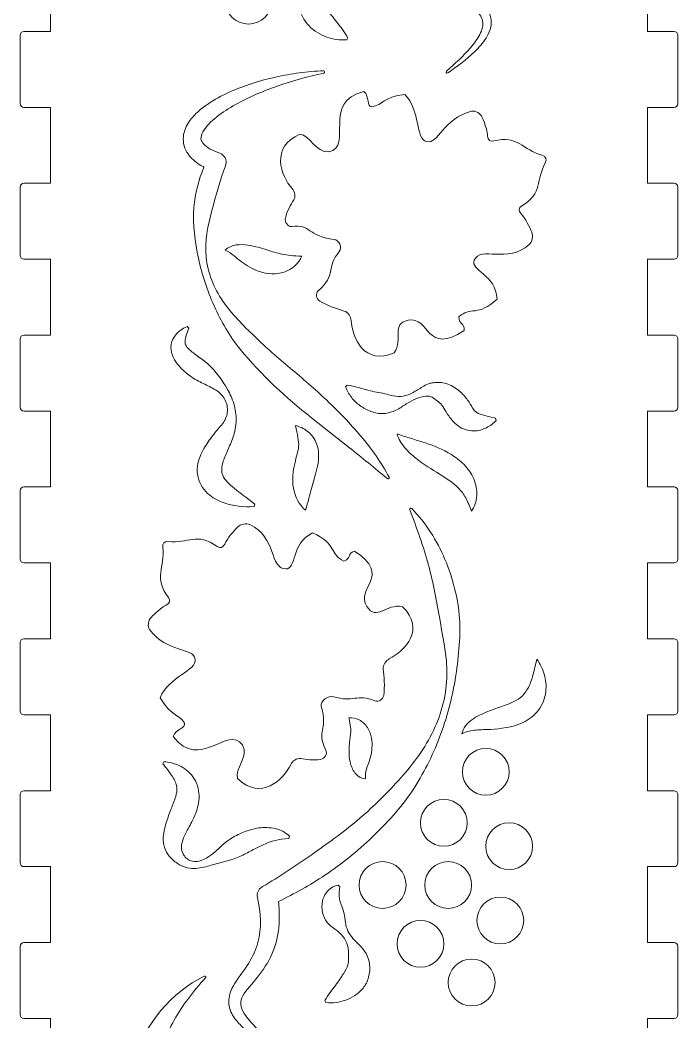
# Model space of a CAD drawing. Header units: inches. Extents: x 110 to 396, y -365 to 80.
# Drawn here: x 218.7 to 305.3, y -274.3 to -142.3 of the extents above; entities that cross this region are included whole.
import ezdxf

# ---------------------------------------------------------------- set-up
doc = ezdxf.new("R2010")
doc.units = ezdxf.units.IN
doc.header["$MEASUREMENT"] = 0
doc.layers.add('design3', color=7, linetype='Continuous')

# ---------------------------------------------------------------- blocks, each defined once
blk = doc.blocks.new('block 8')
at = {"layer": 'design3', "color": 1, "lineweight": 9}
for points, knots in [([(247.67, -110.37), (248.24, -111.89), (248.96, -113.35), (249.78, -114.75), (250.59, -116.15), (251.5, -117.49), (252.51, -118.76), (253.51, -120.04), (254.6, -121.25), (255.79, -122.35), (257.81, -124.24), (260.1, -125.84), (262.56, -127.12), (262.42, -127.38), (262.28, -127.65), (262.15, -127.92), (261.81, -128.7), (261.53, -129.57), (261.48, -130.53), (261.42, -131.48), (261.67, -132.52), (262.18, -133.34), (262.68, -134.17), (263.35, -134.78), (264.04, -135.27), (265.42, -136.24), (266.88, -136.8), (268.32, -137.31), (269.77, -137.81), (271.21, -138.22), (272.63, -138.63), (274.05, -139.04), (275.46, -139.45), (276.77, -140), (277.42, -140.27), (278.04, -140.59), (278.57, -140.98), (279.09, -141.37), (279.48, -141.85), (279.58, -142.4), (279.7, -142.95), (279.52, -143.6), (279.21, -144.21), (278.89, -144.82), (278.46, -145.4), (278, -145.95), (277.05, -147.05), (275.96, -148.06), (274.83, -149.02), (274.77, -149.07), (274.75, -149.15), (274.8, -149.22), (274.84, -149.29), (274.94, -149.3), (275.01, -149.26), (276.24, -148.42), (277.45, -147.53), (278.54, -146.46), (279.08, -145.93), (279.6, -145.36), (280.03, -144.68), (280.24, -144.34), (280.43, -143.97), (280.56, -143.56), (280.69, -143.15), (280.75, -142.7), (280.7, -142.24), (280.65, -141.78), (280.48, -141.33), (280.25, -140.95), (280.01, -140.57), (279.71, -140.25), (279.4, -139.98), (278.77, -139.42), (278.08, -139.02), (277.39, -138.67), (276, -137.97), (274.58, -137.46), (273.18, -136.94), (271.77, -136.44), (270.37, -135.97), (269.04, -135.42), (267.71, -134.87), (266.41, -134.25), (265.4, -133.45), (264.89, -133.06), (264.48, -132.61), (264.23, -132.15), (263.98, -131.69), (263.9, -131.21), (263.95, -130.69), (264.05, -129.62), (264.73, -128.43), (265.55, -127.36), (265.58, -127.31), (265.61, -127.26), (265.64, -127.22), (266, -126.6), (265.79, -125.8), (265.17, -125.44), (265.17, -125.44), (265.08, -125.39), (265.08, -125.39), (262.5, -123.89), (260.16, -122.03), (257.99, -120), (256.92, -118.98), (255.87, -117.92), (254.89, -116.8), (253.92, -115.67), (253, -114.49), (252.17, -113.25), (251.34, -112.01), (250.59, -110.72), (249.91, -109.39), (249.24, -108.06), (248.63, -106.69), (248.16, -105.26), (247.69, -103.83), (247.37, -102.35), (247.28, -100.85), (247.25, -100.1), (247.27, -99.34), (247.35, -98.59), (247.44, -97.84), (247.6, -97.11), (247.83, -96.39), (248.28, -94.96), (249.07, -93.64), (250.1, -92.58), (250.35, -92.31), (250.62, -92.06), (250.91, -91.82), (251.18, -91.59), (251.48, -91.37), (251.81, -91.1), (252.45, -90.58), (253.05, -89.98), (253.58, -89.32), (254.66, -87.99), (255.4, -86.36), (255.79, -84.72), (256.18, -83.08), (256.26, -81.45), (256.38, -79.97), (256.44, -79.23), (256.53, -78.52), (256.69, -77.9), (256.84, -77.27), (257.08, -76.74), (257.43, -76.29), (257.78, -75.85), (258.26, -75.48), (258.84, -75.18), (259.42, -74.88), (260.08, -74.64), (260.78, -74.47), (262.18, -74.11), (263.7, -73.92), (265.23, -73.8), (266.76, -73.66), (268.31, -73.61), (269.88, -73.52), (269.94, -73.52), (270, -73.47), (270.01, -73.4), (270.03, -73.32), (269.98, -73.24), (269.9, -73.22), (268.37, -72.84), (266.82, -72.59), (265.24, -72.42), (263.66, -72.28), (262.05, -72.21), (260.39, -72.43), (259.57, -72.55), (258.72, -72.73), (257.88, -73.07), (257.05, -73.41), (256.21, -73.93), (255.54, -74.67), (254.86, -75.41), (254.43, -76.32), (254.17, -77.19), (253.9, -78.06), (253.8, -78.9), (253.71, -79.71), (253.54, -81.32), (253.5, -82.81), (253.28, -84.22), (253.17, -84.93), (253.02, -85.61), (252.81, -86.28), (252.59, -86.94), (252.32, -87.59), (251.97, -88.2), (251.62, -88.82), (251.19, -89.4), (250.71, -89.95), (250.47, -90.21), (250.19, -90.51), (249.91, -90.82), (249.64, -91.14), (249.39, -91.46), (249.15, -91.79), (248.19, -93.12), (247.46, -94.58), (246.97, -96.11), (246.72, -96.88), (246.53, -97.66), (246.4, -98.46), (246.26, -99.25), (246.18, -100.05), (246.15, -100.85), (246.07, -102.46), (246.17, -104.08), (246.43, -105.68), (246.69, -107.27), (247.1, -108.85), (247.67, -110.37)], [0, 0, 0, 0, 1, 1, 1, 2, 2, 2, 3, 3, 3, 4, 4, 4, 5, 5, 5, 6, 6, 6, 7, 7, 7, 8, 8, 8, 9, 9, 9, 10, 10, 10, 11, 11, 11, 12, 12, 12, 13, 13, 13, 14, 14, 14, 15, 15, 15, 16, 16, 16, 17, 17, 17, 18, 18, 18, 19, 19, 19, 20, 20, 20, 21, 21, 21, 22, 22, 22, 23, 23, 23, 24, 24, 24, 25, 25, 25, 26, 26, 26, 27, 27, 27, 28, 28, 28, 29, 29, 29, 30, 30, 30, 31, 31, 31, 32, 32, 32, 33, 33, 33, 34, 34, 34, 35, 35, 35, 36, 36, 36, 37, 37, 37, 38, 38, 38, 39, 39, 39, 40, 40, 40, 41, 41, 41, 42, 42, 42, 43, 43, 43, 44, 44, 44, 45, 45, 45, 46, 46, 46, 47, 47, 47, 48, 48, 48, 49, 49, 49, 50, 50, 50, 51, 51, 51, 52, 52, 52, 53, 53, 53, 54, 54, 54, 55, 55, 55, 56, 56, 56, 57, 57, 57, 58, 58, 58, 59, 59, 59, 60, 60, 60, 61, 61, 61, 62, 62, 62, 63, 63, 63, 64, 64, 64, 65, 65, 65, 66, 66, 66, 67, 67, 67, 68, 68, 68, 69, 69, 69, 70, 70, 70, 71, 71, 71, 72, 72, 72, 73, 73, 73, 73]), ([(261.73, -144.9), (261.73, -144.9), (261.86, -144.64), (261.86, -144.64), (261.39, -143.83), (260.87, -143.19), (260.4, -142.59), (259.93, -142), (259.5, -141.45), (259.13, -140.96), (258.76, -140.46), (258.38, -140.06), (258.11, -139.55), (257.97, -139.3), (257.87, -139.03), (257.75, -138.72), (257.63, -138.42), (257.5, -138.08), (257.41, -137.7), (257.21, -136.95), (257.28, -136.14), (257.6, -135.42), (257.92, -134.68), (258.63, -134.07), (259.01, -133.23), (259.2, -132.81), (259.28, -132.34), (259.27, -131.84), (259.26, -131.35), (259.17, -130.83), (258.96, -130.34), (258.56, -129.36), (257.73, -128.62), (256.75, -128.47), (256.75, -128.47), (256.54, -128.68), (256.54, -128.68), (256.69, -129.64), (256.74, -130.29), (256.69, -130.88), (256.67, -131.17), (256.63, -131.45), (256.6, -131.75), (256.56, -132.04), (256.53, -132.36), (256.56, -132.72), (256.61, -133.44), (256.82, -134.34), (256.68, -135.14), (256.54, -135.94), (256.18, -136.66), (255.78, -137.49), (255.59, -137.91), (255.41, -138.37), (255.34, -138.86), (255.26, -139.35), (255.3, -139.86), (255.39, -140.37), (255.57, -141.39), (256.04, -142.38), (256.73, -143.08), (257.41, -143.78), (258.23, -144.25), (259.06, -144.55), (259.91, -144.85), (260.79, -145), (261.73, -144.9)], [0, 0, 0, 0, 1, 1, 1, 2, 2, 2, 3, 3, 3, 4, 4, 4, 5, 5, 5, 6, 6, 6, 7, 7, 7, 8, 8, 8, 9, 9, 9, 10, 10, 10, 11, 11, 11, 12, 12, 12, 13, 13, 13, 14, 14, 14, 15, 15, 15, 16, 16, 16, 17, 17, 17, 18, 18, 18, 19, 19, 19, 20, 20, 20, 21, 21, 21, 22, 22, 22, 22]), ([(248.77, -142.83), (250.47, -142.83), (251.85, -141.45), (251.85, -139.75), (251.85, -138.05), (250.47, -136.67), (248.77, -136.67), (247.07, -136.67), (245.69, -138.05), (245.69, -139.75), (245.69, -141.45), (247.07, -142.83), (248.77, -142.83)], [0, 0, 0, 0, 1, 1, 1, 2, 2, 2, 3, 3, 3, 4, 4, 4, 4]), ([(258.79, -149.13), (258.78, -149.05), (258.71, -148.98), (258.63, -148.99), (257.58, -149.03), (256.52, -149.12), (255.47, -149.26), (254.43, -149.4), (253.38, -149.58), (252.34, -149.82), (250.27, -150.27), (248.22, -150.91), (246.24, -151.81), (245.25, -152.25), (244.29, -152.77), (243.36, -153.41), (242.89, -153.72), (242.44, -154.07), (242.01, -154.48), (241.58, -154.88), (241.16, -155.33), (240.82, -155.89), (240.47, -156.45), (240.18, -157.15), (240.18, -157.97), (240.16, -158.78), (240.51, -159.6), (240.97, -160.15), (241.43, -160.72), (241.96, -161.11), (242.49, -161.44), (242.62, -161.52), (242.76, -161.59), (242.89, -161.66), (242.22, -163.36), (241.71, -165.14), (241.58, -167), (241.41, -169.26), (241.71, -171.53), (242.18, -173.68), (242.64, -175.84), (243.34, -177.92), (244.24, -179.95), (245.15, -181.97), (246.28, -183.93), (247.67, -185.66), (250.49, -189.08), (253.7, -192.05), (257.05, -194.68), (257.05, -194.68), (262.06, -198.63), (262.06, -198.63), (263.72, -199.96), (265.36, -201.3), (267.04, -202.7), (267.08, -202.73), (267.15, -202.74), (267.2, -202.71), (267.28, -202.68), (267.31, -202.58), (267.27, -202.51), (266.26, -200.56), (264.96, -198.77), (263.55, -197.1), (262.15, -195.42), (260.62, -193.87), (259.06, -192.38), (257.49, -190.89), (255.87, -189.5), (254.25, -188.14), (253.44, -187.46), (252.63, -186.78), (251.85, -186.09), (251.06, -185.39), (250.3, -184.67), (249.55, -183.95), (248.06, -182.51), (246.55, -181.05), (245.38, -179.32), (244.19, -177.6), (243.4, -175.59), (243.19, -173.52), (242.98, -171.43), (243.41, -169.35), (243.94, -167.39), (244.49, -165.42), (245.03, -163.46), (245.72, -161.49), (245.72, -161.49), (245.75, -161.4), (245.75, -161.4), (245.97, -160.76), (245.63, -160.05), (244.98, -159.83), (244.11, -159.53), (243.26, -159.1), (242.84, -158.61), (242.63, -158.37), (242.53, -158.17), (242.51, -157.93), (242.5, -157.7), (242.58, -157.38), (242.76, -157.04), (243.13, -156.35), (243.82, -155.66), (244.58, -155.07), (245.33, -154.46), (246.18, -153.92), (247.06, -153.43), (248.82, -152.45), (250.72, -151.64), (252.67, -150.96), (254.62, -150.29), (256.62, -149.73), (258.67, -149.29), (258.74, -149.27), (258.79, -149.21), (258.79, -149.13)], [0, 0, 0, 0, 1, 1, 1, 2, 2, 2, 3, 3, 3, 4, 4, 4, 5, 5, 5, 6, 6, 6, 7, 7, 7, 8, 8, 8, 9, 9, 9, 10, 10, 10, 11, 11, 11, 12, 12, 12, 13, 13, 13, 14, 14, 14, 15, 15, 15, 16, 16, 16, 17, 17, 17, 18, 18, 18, 19, 19, 19, 20, 20, 20, 21, 21, 21, 22, 22, 22, 23, 23, 23, 24, 24, 24, 25, 25, 25, 26, 26, 26, 27, 27, 27, 28, 28, 28, 29, 29, 29, 30, 30, 30, 31, 31, 31, 32, 32, 32, 33, 33, 33, 34, 34, 34, 35, 35, 35, 36, 36, 36, 37, 37, 37, 38, 38, 38, 39, 39, 39, 39]), ([(287.41, -160.11), (284.87, -159.42), (284.22, -157.4), (281.05, -158.23), (280.54, -158.37), (280.28, -158.11), (280.24, -157.58), (280.18, -156.78), (279.85, -155.83), (279.54, -155.12), (279.32, -154.63), (278.66, -154.19), (278.14, -154.31), (274.33, -155.27), (273.78, -158.71), (272.19, -158.32), (270.74, -157.97), (271.43, -154.21), (269.33, -152.1), (266.4, -152.44), (266.54, -153.51), (264.99, -153.74), (264.29, -153.71), (264.76, -152.4), (263.95, -151.7), (258.36, -153.07), (262.59, -158.97), (259.36, -159.65), (257.51, -159.83), (256.93, -157.41), (255.54, -157.34), (251.6, -159.04), (253.02, -162.79), (254.51, -164.51), (254.86, -164.91), (255.01, -165.55), (254.73, -166), (254.34, -166.63), (253.84, -167.46), (253.62, -168.39), (253.49, -168.9), (253.93, -169.57), (254.45, -169.5), (256.95, -169.14), (256.49, -170.76), (260.03, -171.2), (260.72, -171.28), (261.15, -172.26), (260.71, -172.8), (258.97, -174.88), (260.36, -175.86), (257.95, -177.97), (257.55, -178.31), (257.68, -179.04), (258.14, -179.31), (259.14, -179.93), (260.47, -180.35), (261.38, -180.63), (261.89, -180.78), (262.24, -181.35), (262.28, -181.88), (262.45, -184.16), (263.99, -187.84), (267.93, -186.15), (269.22, -184.27), (267.45, -182.3), (269.78, -181.84), (272.63, -181.28), (272.14, -186.57), (277.15, -183.17), (277.2, -182.11), (276.48, -182.59), (276.47, -181.38), (277.93, -179.98), (278.98, -181.43), (281.49, -179.05), (281.31, -175.78), (277.92, -175.32), (278.49, -173.93), (279.31, -171.96), (282.85, -174.48), (285.72, -171.87), (286.12, -171.52), (286.25, -170.75), (286.05, -170.26), (285.73, -169.48), (285.22, -168.47), (284.65, -167.82), (284.3, -167.43), (284.29, -167.06), (284.74, -166.78), (287.54, -165.08), (286.58, -163.39), (287.83, -161.1), (288.09, -160.63), (287.92, -160.25), (287.41, -160.11)], [0, 0, 0, 0, 1, 1, 1, 2, 2, 2, 3, 3, 3, 4, 4, 4, 5, 5, 5, 6, 6, 6, 7, 7, 7, 8, 8, 8, 9, 9, 9, 10, 10, 10, 11, 11, 11, 12, 12, 12, 13, 13, 13, 14, 14, 14, 15, 15, 15, 16, 16, 16, 17, 17, 17, 18, 18, 18, 19, 19, 19, 20, 20, 20, 21, 21, 21, 22, 22, 22, 23, 23, 23, 24, 24, 24, 25, 25, 25, 26, 26, 26, 27, 27, 27, 28, 28, 28, 29, 29, 29, 30, 30, 30, 31, 31, 31, 32, 32, 32, 32]), ([(247.15, -171.93), (246.62, -172.01), (246.06, -172.21), (245.69, -172.63), (246.19, -172.86), (246.53, -173.1), (246.86, -173.36), (247.18, -173.62), (247.49, -173.88), (247.83, -174.13), (248.5, -174.64), (249.29, -175.13), (250.26, -175.44), (251.22, -175.75), (252.4, -175.85), (253.46, -175.49), (254.51, -175.13), (255.37, -174.41), (255.77, -173.41), (254.69, -173.34), (253.88, -173.3), (253.18, -173.14), (252.48, -173), (251.88, -172.81), (251.17, -172.58), (250.46, -172.36), (249.66, -172.09), (248.69, -171.95), (248.21, -171.88), (247.69, -171.85), (247.15, -171.93)], [0, 0, 0, 0, 1, 1, 1, 2, 2, 2, 3, 3, 3, 4, 4, 4, 5, 5, 5, 6, 6, 6, 7, 7, 7, 8, 8, 8, 9, 9, 9, 10, 10, 10, 10]), ([(240.69, -182.67), (240.03, -182.94), (239.42, -183.34), (238.96, -184.05), (238.73, -184.41), (238.57, -184.87), (238.56, -185.37), (238.55, -185.87), (238.69, -186.37), (238.89, -186.77), (239.29, -187.58), (239.84, -188.12), (240.36, -188.59), (240.88, -189.05), (241.41, -189.44), (241.97, -189.75), (242.52, -190.06), (243.09, -190.3), (243.64, -190.57), (244.19, -190.85), (244.73, -191.16), (245.14, -191.58), (245.55, -192.01), (245.84, -192.54), (245.94, -193.1), (246.05, -193.66), (245.98, -194.25), (245.76, -194.78), (245.55, -195.25), (245.17, -195.69), (244.78, -196.15), (244.39, -196.61), (243.99, -197.1), (243.61, -197.65), (243.22, -198.2), (242.83, -198.79), (242.5, -199.51), (242.34, -199.87), (242.19, -200.26), (242.11, -200.71), (242.02, -201.15), (241.99, -201.63), (242.06, -202.13), (242.12, -202.63), (242.3, -203.13), (242.53, -203.55), (242.78, -203.98), (243.07, -204.34), (243.39, -204.64), (244.03, -205.23), (244.73, -205.58), (245.41, -205.84), (246.78, -206.34), (248.14, -206.49), (249.52, -206.36), (249.52, -206.36), (249.61, -206.07), (249.61, -206.07), (248.54, -205.2), (247.47, -204.49), (246.61, -203.74), (246.17, -203.36), (245.8, -202.98), (245.57, -202.63), (245.46, -202.45), (245.37, -202.29), (245.33, -202.14), (245.28, -202), (245.26, -201.87), (245.25, -201.74), (245.23, -201.47), (245.25, -201.09), (245.39, -200.6), (245.52, -200.13), (245.74, -199.59), (245.99, -199.03), (246.25, -198.47), (246.53, -197.87), (246.75, -197.21), (246.95, -196.54), (247.14, -195.8), (247.14, -195.01), (247.14, -194.28), (247.05, -193.56), (246.85, -192.87), (246.65, -192.19), (246.34, -191.56), (245.99, -190.95), (245.3, -189.75), (244.46, -188.54), (243.49, -187.66), (243.01, -187.21), (242.49, -186.86), (242.02, -186.52), (241.55, -186.19), (241.12, -185.86), (240.85, -185.58), (240.71, -185.43), (240.61, -185.31), (240.54, -185.18), (240.46, -185.04), (240.41, -184.85), (240.42, -184.61), (240.43, -184.13), (240.66, -183.53), (240.9, -182.88), (240.9, -182.88), (240.69, -182.67), (240.69, -182.67)], [0, 0, 0, 0, 1, 1, 1, 2, 2, 2, 3, 3, 3, 4, 4, 4, 5, 5, 5, 6, 6, 6, 7, 7, 7, 8, 8, 8, 9, 9, 9, 10, 10, 10, 11, 11, 11, 12, 12, 12, 13, 13, 13, 14, 14, 14, 15, 15, 15, 16, 16, 16, 17, 17, 17, 18, 18, 18, 19, 19, 19, 20, 20, 20, 21, 21, 21, 22, 22, 22, 23, 23, 23, 24, 24, 24, 25, 25, 25, 26, 26, 26, 27, 27, 27, 28, 28, 28, 29, 29, 29, 30, 30, 30, 31, 31, 31, 32, 32, 32, 33, 33, 33, 34, 34, 34, 35, 35, 35, 36, 36, 36, 36]), ([(281.37, -195.03), (281.37, -195.03), (281.29, -194.74), (281.29, -194.74), (280.77, -194.61), (280.29, -194.52), (279.86, -194.4), (279.43, -194.29), (279.05, -194.16), (278.8, -193.99), (278.53, -193.83), (278.44, -193.68), (278.32, -193.49), (278.2, -193.3), (278.04, -193.01), (277.8, -192.64), (277.55, -192.28), (277.23, -191.83), (276.79, -191.41), (276.36, -190.99), (275.81, -190.61), (275.23, -190.35), (274.65, -190.1), (274.02, -190.01), (273.46, -190.05), (273.46, -190.05), (273.42, -190.06), (273.42, -190.06), (273.42, -190.06), (273.39, -190.06), (273.39, -190.06), (273.35, -190.05), (273.36, -190.06), (273.34, -190.06), (273.34, -190.06), (273.2, -190.06), (273.2, -190.06), (273.11, -190.06), (273.02, -190.08), (272.93, -190.09), (272.76, -190.12), (272.6, -190.16), (272.45, -190.22), (272.15, -190.32), (271.9, -190.47), (271.67, -190.61), (271.22, -190.88), (270.83, -191.16), (270.42, -191.37), (270.01, -191.59), (269.59, -191.76), (269.14, -191.83), (268.7, -191.91), (268.24, -191.87), (267.83, -191.8), (267.41, -191.72), (267.04, -191.61), (266.69, -191.52), (266.34, -191.43), (265.99, -191.39), (265.62, -191.32), (265.25, -191.25), (264.87, -191.15), (264.47, -191.05), (264.47, -191.05), (263.2, -190.71), (263.2, -190.71), (262.75, -190.59), (262.28, -190.47), (261.75, -190.38), (261.75, -190.38), (261.55, -190.61), (261.55, -190.61), (261.73, -191.13), (262, -191.58), (262.31, -191.99), (262.63, -192.4), (263.01, -192.76), (263.44, -193.08), (263.86, -193.4), (264.35, -193.66), (264.87, -193.85), (265.39, -194.04), (265.96, -194.17), (266.54, -194.13), (267.12, -194.1), (267.68, -193.93), (268.18, -193.68), (268.68, -193.44), (269.12, -193.13), (269.54, -192.87), (269.97, -192.61), (270.38, -192.38), (270.81, -192.2), (271.24, -192.02), (271.69, -191.88), (272.11, -191.84), (272.32, -191.82), (272.52, -191.84), (272.68, -191.88), (272.76, -191.9), (272.84, -191.93), (272.89, -191.96), (272.92, -191.98), (272.95, -192), (272.97, -192.02), (272.97, -192.02), (273.01, -192.04), (273.01, -192.04), (273, -192.04), (273.03, -192.05), (273, -192.05), (273, -192.05), (273.02, -192.06), (273.02, -192.06), (273.02, -192.06), (273.06, -192.08), (273.06, -192.08), (273.41, -192.3), (273.68, -192.51), (273.91, -192.71), (274.38, -193.1), (274.57, -193.63), (275.12, -194.44), (275.39, -194.84), (275.77, -195.33), (276.35, -195.75), (276.93, -196.18), (277.71, -196.43), (278.37, -196.42), (279.04, -196.42), (279.6, -196.24), (280.09, -195.99), (280.58, -195.75), (281, -195.43), (281.37, -195.03)], [0, 0, 0, 0, 1, 1, 1, 2, 2, 2, 3, 3, 3, 4, 4, 4, 5, 5, 5, 6, 6, 6, 7, 7, 7, 8, 8, 8, 9, 9, 9, 10, 10, 10, 11, 11, 11, 12, 12, 12, 13, 13, 13, 14, 14, 14, 15, 15, 15, 16, 16, 16, 17, 17, 17, 18, 18, 18, 19, 19, 19, 20, 20, 20, 21, 21, 21, 22, 22, 22, 23, 23, 23, 24, 24, 24, 25, 25, 25, 26, 26, 26, 27, 27, 27, 28, 28, 28, 29, 29, 29, 30, 30, 30, 31, 31, 31, 32, 32, 32, 33, 33, 33, 34, 34, 34, 35, 35, 35, 36, 36, 36, 37, 37, 37, 38, 38, 38, 39, 39, 39, 40, 40, 40, 41, 41, 41, 42, 42, 42, 43, 43, 43, 44, 44, 44, 45, 45, 45, 45]), ([(255.17, -199.48), (255.08, -199.84), (254.96, -200.26), (254.85, -200.73), (254.63, -201.66), (254.47, -202.83), (254.68, -203.95), (254.89, -205.07), (255.4, -206.12), (256.29, -206.87), (256.61, -205.75), (256.79, -204.84), (257.04, -203.99), (257.28, -203.15), (257.54, -202.38), (257.77, -201.41), (257.89, -200.93), (257.99, -200.39), (258, -199.77), (258.01, -199.16), (257.91, -198.48), (257.63, -197.88), (257.36, -197.27), (256.95, -196.78), (256.49, -196.43), (256.02, -196.08), (255.51, -195.83), (254.94, -195.72), (255.05, -196.3), (255.19, -196.79), (255.27, -197.25), (255.35, -197.71), (255.39, -198.11), (255.36, -198.46), (255.33, -198.81), (255.26, -199.12), (255.17, -199.48)], [0, 0, 0, 0, 1, 1, 1, 2, 2, 2, 3, 3, 3, 4, 4, 4, 5, 5, 5, 6, 6, 6, 7, 7, 7, 8, 8, 8, 9, 9, 9, 10, 10, 10, 11, 11, 11, 12, 12, 12, 12]), ([(278.12, -206.98), (278.52, -206.4), (278.75, -205.71), (278.81, -204.97), (278.87, -204.24), (278.73, -203.45), (278.42, -202.74), (278.12, -202.02), (277.65, -201.39), (277.14, -200.86), (276.62, -200.33), (276.05, -199.9), (275.47, -199.54), (274.31, -198.82), (273.12, -198.35), (271.94, -197.96), (271.35, -197.77), (270.77, -197.59), (270.17, -197.41), (269.58, -197.24), (268.98, -197.05), (268.32, -196.81), (268.51, -197.5), (268.91, -198.1), (269.35, -198.63), (269.8, -199.16), (270.3, -199.61), (270.81, -200.02), (271.85, -200.84), (272.91, -201.47), (273.88, -202.08), (274.85, -202.7), (275.72, -203.26), (276.41, -203.97), (276.77, -204.32), (277.08, -204.73), (277.36, -205.23), (277.64, -205.73), (277.87, -206.32), (278.12, -206.98)], [0, 0, 0, 0, 1, 1, 1, 2, 2, 2, 3, 3, 3, 4, 4, 4, 5, 5, 5, 6, 6, 6, 7, 7, 7, 8, 8, 8, 9, 9, 9, 10, 10, 10, 11, 11, 11, 12, 12, 12, 13, 13, 13, 13]), ([(265.05, -249.93), (266.97, -248.08), (268.8, -246.1), (270.29, -243.87), (271.78, -241.64), (272.97, -239.22), (273.92, -236.75), (274.87, -234.27), (275.55, -231.72), (275.99, -229.1), (276.22, -227.79), (276.33, -226.45), (276.46, -225.13), (276.58, -223.8), (276.63, -222.46), (276.55, -221.12), (276.46, -219.78), (276.23, -218.46), (275.9, -217.15), (275.57, -215.85), (275.15, -214.56), (274.62, -213.33), (274.09, -212.09), (273.47, -210.89), (272.74, -209.77), (272.01, -208.65), (271.19, -207.59), (270.26, -206.65), (270.26, -206.65), (270.25, -206.64), (270.25, -206.64), (270.21, -206.6), (270.15, -206.59), (270.09, -206.61), (270.01, -206.64), (269.97, -206.73), (270, -206.81), (270.46, -208.05), (270.92, -209.25), (271.33, -210.46), (271.75, -211.67), (272.12, -212.87), (272.45, -214.08), (272.78, -215.3), (273.07, -216.51), (273.31, -217.74), (273.56, -218.96), (273.76, -220.19), (273.98, -221.43), (274.2, -222.67), (274.44, -223.92), (274.63, -225.18), (274.83, -226.46), (274.92, -227.71), (274.87, -228.98), (274.76, -231.52), (274.05, -234.03), (272.9, -236.3), (271.75, -238.58), (270.18, -240.6), (268.49, -242.47), (266.79, -244.33), (265.01, -246.11), (263.07, -247.72), (262.11, -248.53), (261.11, -249.31), (260.1, -250.06), (259.59, -250.43), (259.08, -250.81), (258.56, -251.17), (258.05, -251.55), (257.54, -251.91), (257.02, -252.27), (254.94, -253.71), (252.82, -255.13), (250.63, -256.43), (250.63, -256.43), (250.54, -256.49), (250.54, -256.49), (250.08, -256.77), (249.82, -257.31), (249.95, -257.86), (250.4, -259.87), (250.53, -261.91), (250, -263.8), (249.75, -264.74), (249.34, -265.64), (248.8, -266.51), (248.26, -267.4), (247.58, -268.21), (246.93, -269.23), (246.62, -269.75), (246.31, -270.35), (246.2, -271.07), (246.08, -271.8), (246.26, -272.55), (246.56, -273.13), (246.86, -273.71), (247.25, -274.19), (247.65, -274.61), (248.06, -275.04), (248.49, -275.42), (248.93, -275.77), (249.81, -276.49), (250.72, -277.12), (251.66, -277.72), (252.59, -278.32), (253.55, -278.87), (254.51, -279.42), (254.57, -279.45), (254.66, -279.44), (254.7, -279.38), (254.75, -279.31), (254.74, -279.22), (254.68, -279.17), (252.94, -277.82), (251.21, -276.45), (249.69, -274.94), (248.95, -274.18), (248.23, -273.35), (247.9, -272.52), (247.73, -272.1), (247.7, -271.72), (247.79, -271.36), (247.88, -271), (248.11, -270.61), (248.4, -270.22), (249, -269.43), (249.79, -268.6), (250.47, -267.65), (251.17, -266.71), (251.78, -265.63), (252.17, -264.47), (252.57, -263.32), (252.77, -262.1), (252.81, -260.9), (252.85, -260.05), (252.8, -259.22), (252.71, -258.39), (254.81, -257.36), (256.87, -256.23), (258.82, -254.93), (261.04, -253.46), (263.11, -251.76), (265.05, -249.93)], [0, 0, 0, 0, 1, 1, 1, 2, 2, 2, 3, 3, 3, 4, 4, 4, 5, 5, 5, 6, 6, 6, 7, 7, 7, 8, 8, 8, 9, 9, 9, 10, 10, 10, 11, 11, 11, 12, 12, 12, 13, 13, 13, 14, 14, 14, 15, 15, 15, 16, 16, 16, 17, 17, 17, 18, 18, 18, 19, 19, 19, 20, 20, 20, 21, 21, 21, 22, 22, 22, 23, 23, 23, 24, 24, 24, 25, 25, 25, 26, 26, 26, 27, 27, 27, 28, 28, 28, 29, 29, 29, 30, 30, 30, 31, 31, 31, 32, 32, 32, 33, 33, 33, 34, 34, 34, 35, 35, 35, 36, 36, 36, 37, 37, 37, 38, 38, 38, 39, 39, 39, 40, 40, 40, 41, 41, 41, 42, 42, 42, 43, 43, 43, 44, 44, 44, 45, 45, 45, 46, 46, 46, 47, 47, 47, 48, 48, 48, 48]), ([(237.13, -231.55), (238.58, -234.11), (239.52, -233.57), (240.34, -234.91), (240.58, -235.57), (239.19, -235.64), (238.86, -236.65), (242.3, -241.28), (246.08, -235.08), (247.97, -237.78), (248.86, -239.42), (246.86, -240.9), (247.33, -242.2), (250.43, -245.17), (253.33, -242.4), (254.34, -240.36), (254.57, -239.89), (255.1, -239.5), (255.62, -239.58), (256.35, -239.69), (257.31, -239.83), (258.25, -239.67), (258.78, -239.58), (259.19, -238.95), (258.95, -238.47), (257.59, -235.7), (259.32, -236.1), (258.34, -232.67), (258.16, -232.01), (259.28, -231.22), (259.95, -231.42), (262.54, -232.21), (263.06, -231), (265.39, -231.95), (265.88, -232.16), (266.48, -231.78), (266.56, -231.25), (266.74, -230.08), (266.61, -228.7), (266.5, -227.75), (266.45, -227.22), (266.83, -226.68), (267.3, -226.44), (269.34, -225.39), (272.13, -222.54), (269.03, -219.57), (266.8, -219.11), (265.68, -221.52), (264.35, -219.55), (262.72, -217.14), (267.78, -215.53), (262.7, -212.24), (261.71, -212.61), (262.43, -213.08), (261.31, -213.57), (259.46, -212.76), (260.38, -211.23), (257.21, -209.85), (254.27, -211.29), (255.17, -214.59), (253.66, -214.6), (251.54, -214.61), (252.47, -210.38), (248.95, -208.75), (248.47, -208.52), (247.71, -208.7), (247.34, -209.07), (246.75, -209.67), (246.02, -210.53), (245.64, -211.31), (245.42, -211.79), (245.08, -211.94), (244.65, -211.63), (241.99, -209.72), (240.81, -211.26), (238.21, -211), (237.68, -210.95), (237.4, -211.25), (237.47, -211.77), (237.82, -214.38), (236.21, -215.77), (238.22, -218.36), (238.54, -218.78), (238.4, -219.12), (237.93, -219.36), (237.22, -219.73), (236.47, -220.41), (235.94, -220.97), (235.57, -221.36), (235.42, -222.15), (235.74, -222.57), (238.1, -225.7), (241.49, -224.87), (241.75, -226.49), (241.99, -227.96), (238.26, -228.79), (237.13, -231.55)], [0, 0, 0, 0, 1, 1, 1, 2, 2, 2, 3, 3, 3, 4, 4, 4, 5, 5, 5, 6, 6, 6, 7, 7, 7, 8, 8, 8, 9, 9, 9, 10, 10, 10, 11, 11, 11, 12, 12, 12, 13, 13, 13, 14, 14, 14, 15, 15, 15, 16, 16, 16, 17, 17, 17, 18, 18, 18, 19, 19, 19, 20, 20, 20, 21, 21, 21, 22, 22, 22, 23, 23, 23, 24, 24, 24, 25, 25, 25, 26, 26, 26, 27, 27, 27, 28, 28, 28, 29, 29, 29, 30, 30, 30, 31, 31, 31, 32, 32, 32, 32]), ([(286.74, -226.49), (286.54, -227.2), (286.4, -227.88), (286.22, -228.5), (286.05, -229.13), (285.86, -229.71), (285.61, -230.19), (285.12, -231.17), (284.54, -231.64), (283.6, -232.11), (282.66, -232.57), (281.43, -232.91), (280.13, -233.42), (279.49, -233.69), (278.81, -234), (278.18, -234.45), (277.57, -234.9), (276.97, -235.55), (276.86, -236.31), (277.51, -235.94), (278.11, -235.87), (278.74, -235.81), (279.35, -235.76), (279.99, -235.75), (280.65, -235.72), (281.96, -235.64), (283.41, -235.51), (284.91, -234.81), (285.65, -234.46), (286.38, -233.91), (286.94, -233.19), (287.49, -232.46), (287.81, -231.59), (287.9, -230.78), (287.99, -229.96), (287.9, -229.18), (287.69, -228.47), (287.48, -227.75), (287.18, -227.09), (286.74, -226.49)], [0, 0, 0, 0, 1, 1, 1, 2, 2, 2, 3, 3, 3, 4, 4, 4, 5, 5, 5, 6, 6, 6, 7, 7, 7, 8, 8, 8, 9, 9, 9, 10, 10, 10, 11, 11, 11, 12, 12, 12, 13, 13, 13, 13]), ([(264.27, -241.07), (264.35, -240.76), (264.46, -240.5), (264.56, -240.21), (264.76, -239.64), (264.96, -238.98), (265.02, -238.17), (265.05, -237.77), (265.04, -237.33), (264.95, -236.86), (264.87, -236.4), (264.7, -235.92), (264.42, -235.49), (264.14, -235.06), (263.76, -234.7), (263.33, -234.48), (262.9, -234.27), (262.44, -234.16), (261.96, -234.22), (262.21, -235.16), (262.27, -235.8), (262.21, -236.31), (262.15, -236.81), (262.07, -237.3), (262.03, -237.96), (261.99, -238.61), (261.96, -239.4), (262.21, -240.3), (262.34, -240.74), (262.55, -241.21), (262.89, -241.58), (263.24, -241.96), (263.69, -242.22), (264.18, -242.24), (264.17, -242.11), (264.15, -242), (264.16, -241.89), (264.16, -241.79), (264.16, -241.69), (264.17, -241.59), (264.19, -241.39), (264.22, -241.23), (264.27, -241.07)], [0, 0, 0, 0, 1, 1, 1, 2, 2, 2, 3, 3, 3, 4, 4, 4, 5, 5, 5, 6, 6, 6, 7, 7, 7, 8, 8, 8, 9, 9, 9, 10, 10, 10, 11, 11, 11, 12, 12, 12, 13, 13, 13, 14, 14, 14, 14]), ([(280, -238.23), (278.3, -238.23), (276.92, -239.61), (276.92, -241.31), (276.92, -243.01), (278.3, -244.39), (280, -244.39), (281.7, -244.39), (283.08, -243.01), (283.08, -241.31), (283.08, -239.61), (281.7, -238.23), (280, -238.23)], [0, 0, 0, 0, 1, 1, 1, 2, 2, 2, 3, 3, 3, 4, 4, 4, 4]), ([(238.81, -245.61), (238.61, -246.12), (238.38, -246.68), (238.17, -247.3), (237.95, -247.92), (237.73, -248.6), (237.6, -249.38), (237.54, -249.77), (237.52, -250.19), (237.57, -250.62), (237.62, -251.06), (237.76, -251.5), (237.97, -251.89), (238.17, -252.28), (238.45, -252.61), (238.75, -252.87), (238.82, -252.94), (238.89, -253), (238.97, -253.06), (239.05, -253.13), (239.13, -253.19), (239.19, -253.23), (239.36, -253.35), (239.51, -253.45), (239.68, -253.55), (240.35, -253.94), (241.15, -254.09), (241.85, -254.03), (242.57, -253.97), (243.22, -253.79), (243.87, -253.62), (245.16, -253.27), (246.49, -252.97), (247.61, -252.47), (248.17, -252.23), (248.69, -251.93), (249.2, -251.66), (249.71, -251.39), (250.21, -251.14), (250.71, -250.91), (251.72, -250.45), (252.73, -250.14), (254.07, -250.09), (254.07, -250.09), (254.18, -249.81), (254.18, -249.81), (253.69, -249.31), (253.02, -248.97), (252.31, -248.8), (251.59, -248.63), (250.84, -248.62), (250.13, -248.71), (249.42, -248.81), (248.74, -249.02), (248.11, -249.26), (247.47, -249.52), (246.87, -249.81), (246.34, -250.18), (245.26, -250.88), (244.44, -251.92), (243.42, -252.56), (242.92, -252.89), (242.35, -253.1), (241.81, -253.12), (241.26, -253.14), (240.77, -252.92), (240.44, -252.54), (240.36, -252.44), (240.28, -252.34), (240.22, -252.23), (240.17, -252.15), (240.15, -252.1), (240.13, -252.05), (240.1, -251.99), (240.07, -251.93), (240.05, -251.87), (239.97, -251.64), (239.93, -251.41), (239.93, -251.21), (239.95, -250.8), (240.07, -250.45), (240.23, -250), (240.4, -249.56), (240.67, -249.07), (240.96, -248.54), (241.25, -248.01), (241.57, -247.43), (241.82, -246.77), (242.07, -246.1), (242.26, -245.33), (242.26, -244.46), (242.25, -243.59), (241.97, -242.65), (241.45, -241.96), (240.95, -241.27), (240.3, -240.81), (239.65, -240.5), (238.99, -240.2), (238.32, -240.03), (237.63, -239.98), (237.63, -239.98), (237.49, -240.24), (237.49, -240.24), (237.91, -240.78), (238.31, -241.27), (238.64, -241.75), (238.96, -242.24), (239.2, -242.71), (239.29, -243.13), (239.38, -243.54), (239.35, -243.88), (239.26, -244.27), (239.18, -244.66), (239, -245.11), (238.81, -245.61)], [0, 0, 0, 0, 1, 1, 1, 2, 2, 2, 3, 3, 3, 4, 4, 4, 5, 5, 5, 6, 6, 6, 7, 7, 7, 8, 8, 8, 9, 9, 9, 10, 10, 10, 11, 11, 11, 12, 12, 12, 13, 13, 13, 14, 14, 14, 15, 15, 15, 16, 16, 16, 17, 17, 17, 18, 18, 18, 19, 19, 19, 20, 20, 20, 21, 21, 21, 22, 22, 22, 23, 23, 23, 24, 24, 24, 25, 25, 25, 26, 26, 26, 27, 27, 27, 28, 28, 28, 29, 29, 29, 30, 30, 30, 31, 31, 31, 32, 32, 32, 33, 33, 33, 34, 34, 34, 35, 35, 35, 36, 36, 36, 37, 37, 37, 38, 38, 38, 38]), ([(274.48, -244.95), (272.78, -244.95), (271.4, -246.33), (271.4, -248.03), (271.4, -249.73), (272.78, -251.11), (274.48, -251.11), (276.18, -251.11), (277.56, -249.73), (277.56, -248.03), (277.56, -246.33), (276.18, -244.95), (274.48, -244.95)], [0, 0, 0, 0, 1, 1, 1, 2, 2, 2, 3, 3, 3, 4, 4, 4, 4]), ([(286.16, -251.11), (286.16, -249.41), (284.78, -248.03), (283.08, -248.03), (281.38, -248.03), (280, -249.41), (280, -251.11), (280, -252.82), (281.38, -254.19), (283.08, -254.19), (284.78, -254.19), (286.16, -252.82), (286.16, -251.11)], [0, 0, 0, 0, 1, 1, 1, 2, 2, 2, 3, 3, 3, 4, 4, 4, 4]), ([(269.5, -256.23), (269.5, -254.52), (268.12, -253.14), (266.41, -253.14), (264.71, -253.14), (263.33, -254.52), (263.33, -256.23), (263.33, -257.93), (264.71, -259.31), (266.41, -259.31), (268.12, -259.31), (269.5, -257.93), (269.5, -256.23)], [0, 0, 0, 0, 1, 1, 1, 2, 2, 2, 3, 3, 3, 4, 4, 4, 4]), ([(278.14, -256.23), (278.14, -254.52), (276.76, -253.14), (275.05, -253.14), (273.35, -253.14), (271.97, -254.52), (271.97, -256.23), (271.97, -257.93), (273.35, -259.31), (275.05, -259.31), (276.76, -259.31), (278.14, -257.93), (278.14, -256.23)], [0, 0, 0, 0, 1, 1, 1, 2, 2, 2, 3, 3, 3, 4, 4, 4, 4]), ([(261.86, -266.73), (261.75, -267.19), (261.52, -267.46), (261.26, -267.9), (261, -268.34), (260.63, -268.87), (260.2, -269.45), (259.76, -270.03), (259.28, -270.65), (258.82, -271.45), (258.82, -271.45), (258.96, -271.71), (258.96, -271.71), (259.88, -271.82), (260.73, -271.68), (261.56, -271.39), (261.97, -271.23), (262.37, -271.04), (262.76, -270.78), (263.15, -270.52), (263.52, -270.2), (263.84, -269.8), (264.17, -269.4), (264.43, -268.91), (264.58, -268.36), (264.73, -267.81), (264.76, -267.23), (264.7, -266.69), (264.63, -266.14), (264.48, -265.64), (264.24, -265.22), (264, -264.8), (263.69, -264.45), (263.38, -264.14), (262.74, -263.53), (262.19, -262.98), (261.85, -262.28), (261.5, -261.59), (261.48, -260.69), (261.36, -260.01), (261.05, -258.62), (260.47, -258.43), (260.79, -256.47), (260.79, -256.47), (260.58, -256.26), (260.58, -256.26), (260.09, -256.33), (259.65, -256.55), (259.28, -256.91), (258.91, -257.26), (258.63, -257.76), (258.51, -258.3), (258.38, -258.84), (258.41, -259.4), (258.52, -259.89), (258.63, -260.38), (258.84, -260.81), (259.13, -261.15), (259.71, -261.85), (260.55, -262.22), (261.05, -262.81), (261.55, -263.39), (261.85, -264.12), (261.91, -264.88), (261.95, -265.26), (261.94, -265.62), (261.93, -265.93), (261.92, -266.24), (261.92, -266.51), (261.86, -266.73)], [0, 0, 0, 0, 1, 1, 1, 2, 2, 2, 3, 3, 3, 4, 4, 4, 5, 5, 5, 6, 6, 6, 7, 7, 7, 8, 8, 8, 9, 9, 9, 10, 10, 10, 11, 11, 11, 12, 12, 12, 13, 13, 13, 14, 14, 14, 15, 15, 15, 16, 16, 16, 17, 17, 17, 18, 18, 18, 19, 19, 19, 20, 20, 20, 21, 21, 21, 22, 22, 22, 23, 23, 23, 23]), ([(284.99, -260.89), (284.99, -259.19), (283.61, -257.81), (281.91, -257.81), (280.21, -257.81), (278.83, -259.19), (278.83, -260.89), (278.83, -262.59), (280.21, -263.97), (281.91, -263.97), (283.61, -263.97), (284.99, -262.59), (284.99, -260.89)], [0, 0, 0, 0, 1, 1, 1, 2, 2, 2, 3, 3, 3, 4, 4, 4, 4]), ([(271.4, -267.05), (273.1, -267.05), (274.48, -265.67), (274.48, -263.97), (274.48, -262.27), (273.1, -260.89), (271.4, -260.89), (269.7, -260.89), (268.32, -262.27), (268.32, -263.97), (268.32, -265.67), (269.7, -267.05), (271.4, -267.05)], [0, 0, 0, 0, 1, 1, 1, 2, 2, 2, 3, 3, 3, 4, 4, 4, 4]), ([(278.14, -272.15), (279.84, -272.15), (281.22, -270.77), (281.22, -269.07), (281.22, -267.36), (279.84, -265.98), (278.14, -265.98), (276.43, -265.98), (275.05, -267.36), (275.05, -269.07), (275.05, -270.77), (276.43, -272.15), (278.14, -272.15)], [0, 0, 0, 0, 1, 1, 1, 2, 2, 2, 3, 3, 3, 4, 4, 4, 4]), ([(286.13, -331.16), (284.42, -331.41), (282.7, -331.56), (280.98, -331.61), (279.26, -331.66), (277.54, -331.59), (275.86, -331.37), (272.49, -330.94), (269.21, -329.91), (266.39, -328.13), (263.56, -326.38), (261.22, -323.93), (259.53, -321.09), (257.82, -318.26), (256.75, -315.05), (256.22, -311.77), (256.14, -311.33), (255.84, -310.94), (255.38, -310.79), (255.38, -310.79), (255.32, -310.77), (255.32, -310.77), (253.16, -310.04), (251.09, -309.15), (248.99, -308.29), (246.91, -307.4), (244.79, -306.4), (242.98, -304.95), (241.17, -303.51), (239.68, -301.67), (238.59, -299.65), (237.5, -297.61), (236.81, -295.42), (236.29, -293.25), (236.03, -292.16), (235.84, -291.07), (235.72, -289.97), (235.6, -288.86), (235.55, -287.76), (235.58, -286.66), (235.66, -284.46), (235.95, -282.28), (236.5, -280.15), (236.79, -279.09), (237.11, -278.03), (237.54, -277.01), (237.95, -275.98), (238.44, -274.98), (238.99, -274), (240.1, -272.04), (241.49, -270.21), (243.11, -268.46), (243.15, -268.42), (243.16, -268.35), (243.13, -268.29), (243.1, -268.22), (243, -268.19), (242.93, -268.22), (238.6, -270.37), (235.2, -274.51), (233.58, -279.26), (232.75, -281.63), (232.37, -284.16), (232.47, -286.67), (232.51, -287.92), (232.65, -289.17), (232.88, -290.39), (233.12, -291.62), (233.44, -292.82), (233.86, -293.99), (234.71, -296.32), (236.03, -298.44), (237.5, -300.35), (238.97, -302.28), (240.59, -304.03), (242.3, -305.72), (244, -307.4), (245.8, -309.07), (247.87, -310.4), (249.71, -311.6), (251.78, -312.42), (253.88, -313.01), (254.57, -316.28), (255.78, -319.46), (257.61, -322.29), (258.6, -323.82), (259.76, -325.23), (261.08, -326.49), (262.4, -327.74), (263.88, -328.83), (265.47, -329.7), (268.65, -331.45), (272.21, -332.37), (275.75, -332.56), (277.52, -332.66), (279.29, -332.6), (281.03, -332.4), (282.78, -332.21), (284.5, -331.88), (286.19, -331.46), (286.26, -331.44), (286.31, -331.37), (286.3, -331.29), (286.29, -331.21), (286.22, -331.15), (286.13, -331.16)], [0, 0, 0, 0, 1, 1, 1, 2, 2, 2, 3, 3, 3, 4, 4, 4, 5, 5, 5, 6, 6, 6, 7, 7, 7, 8, 8, 8, 9, 9, 9, 10, 10, 10, 11, 11, 11, 12, 12, 12, 13, 13, 13, 14, 14, 14, 15, 15, 15, 16, 16, 16, 17, 17, 17, 18, 18, 18, 19, 19, 19, 20, 20, 20, 21, 21, 21, 22, 22, 22, 23, 23, 23, 24, 24, 24, 25, 25, 25, 26, 26, 26, 27, 27, 27, 28, 28, 28, 29, 29, 29, 30, 30, 30, 31, 31, 31, 32, 32, 32, 33, 33, 33, 34, 34, 34, 35, 35, 35, 35])]:
    blk.add_open_spline(points, degree=3, knots=knots, dxfattribs=at)
blk = doc.blocks.new('block 9')
at = {"layer": 'design3', "color": 1, "lineweight": 9}
blk.add_open_spline([(218.69, -53.8), (218.69, -53.8), (222.7, -53.8), (222.7, -53.8), (222.7, -53.8), (222.7, -63.8), (222.7, -63.8), (222.7, -63.8), (219.2, -63.8), (219.2, -63.8), (218.92, -63.8), (218.7, -64.03), (218.7, -64.3), (218.7, -64.3), (218.7, -73.3), (218.7, -73.3), (218.7, -73.58), (218.92, -73.8), (219.2, -73.8), (219.2, -73.8), (222.7, -73.8), (222.7, -73.8), (222.7, -73.8), (222.7, -83.8), (222.7, -83.8), (222.7, -83.8), (219.2, -83.8), (219.2, -83.8), (218.92, -83.8), (218.7, -84.03), (218.7, -84.3), (218.7, -86.01), (218.7, -91.6), (218.7, -93.3), (218.7, -93.58), (218.92, -93.8), (219.2, -93.8), (219.2, -93.8), (222.7, -93.8), (222.7, -93.8), (222.7, -93.8), (222.7, -103.8), (222.7, -103.8), (222.7, -103.8), (219.2, -103.8), (219.2, -103.8), (218.92, -103.8), (218.7, -104.03), (218.7, -104.3), (218.7, -106.01), (218.7, -111.6), (218.7, -113.3), (218.7, -113.58), (218.92, -113.8), (219.2, -113.8), (219.2, -113.8), (222.7, -113.8), (222.7, -113.8), (222.7, -113.8), (222.7, -123.8), (222.7, -123.8), (222.7, -123.8), (219.2, -123.8), (219.2, -123.8), (218.92, -123.8), (218.7, -124.03), (218.7, -124.3), (218.7, -124.3), (218.7, -133.3), (218.7, -133.3), (218.7, -133.58), (218.92, -133.8), (219.2, -133.8), (219.2, -133.8), (222.7, -133.8), (222.7, -133.8), (222.7, -133.8), (222.7, -143.8), (222.7, -143.8), (222.7, -143.8), (219.2, -143.8), (219.2, -143.8), (218.92, -143.8), (218.7, -144.03), (218.7, -144.3), (218.7, -144.3), (218.7, -153.3), (218.7, -153.3), (218.7, -153.58), (218.92, -153.81), (219.2, -153.81), (219.2, -153.81), (222.7, -153.81), (222.7, -153.81), (222.7, -153.81), (222.7, -163.8), (222.7, -163.8), (222.7, -163.8), (219.2, -163.8), (219.2, -163.8), (218.92, -163.8), (218.7, -164.03), (218.7, -164.3), (218.7, -166.01), (218.7, -171.6), (218.7, -173.3), (218.7, -173.58), (218.92, -173.8), (219.2, -173.8), (219.2, -173.8), (222.7, -173.8), (222.7, -173.8), (222.7, -173.8), (222.7, -183.8), (222.7, -183.8), (222.7, -183.8), (219.2, -183.8), (219.2, -183.8), (218.92, -183.8), (218.7, -184.03), (218.7, -184.3), (218.7, -186.01), (218.7, -191.6), (218.7, -193.3), (218.7, -193.58), (218.92, -193.8), (219.2, -193.8), (219.2, -193.8), (222.7, -193.8), (222.7, -193.8), (222.7, -193.8), (222.7, -203.8), (222.7, -203.8), (222.7, -203.8), (219.2, -203.8), (219.2, -203.8), (218.92, -203.8), (218.7, -204.03), (218.7, -204.3), (218.7, -204.3), (218.7, -213.3), (218.7, -213.3), (218.7, -213.58), (218.92, -213.8), (219.2, -213.8), (219.2, -213.8), (222.7, -213.8), (222.7, -213.8), (222.7, -213.8), (222.7, -223.8), (222.7, -223.8), (222.7, -223.8), (219.2, -223.8), (219.2, -223.8), (218.92, -223.8), (218.7, -224.03), (218.7, -224.3), (218.7, -224.3), (218.7, -233.3), (218.7, -233.3), (218.7, -233.58), (218.92, -233.8), (219.2, -233.8), (219.2, -233.8), (222.7, -233.8), (222.7, -233.8), (222.7, -233.8), (222.7, -243.8), (222.7, -243.8), (222.7, -243.8), (219.2, -243.8), (219.2, -243.8), (218.92, -243.8), (218.7, -244.03), (218.7, -244.3), (218.7, -246.01), (218.7, -251.6), (218.7, -253.3), (218.7, -253.58), (218.92, -253.8), (219.2, -253.8), (219.2, -253.8), (222.7, -253.8), (222.7, -253.8), (222.7, -253.8), (222.7, -263.8), (222.7, -263.8), (222.7, -263.8), (219.2, -263.8), (219.2, -263.8), (218.92, -263.8), (218.7, -264.03), (218.7, -264.3), (218.7, -266.01), (218.7, -271.6), (218.7, -273.3), (218.7, -273.58), (218.92, -273.8), (219.2, -273.8), (219.2, -273.8), (222.7, -273.8), (222.7, -273.8), (222.7, -273.8), (222.7, -283.8), (222.7, -283.8), (222.7, -283.8), (219.2, -283.8), (219.2, -283.8), (218.92, -283.8), (218.7, -284.03), (218.7, -284.3), (218.7, -284.3), (218.7, -293.3), (218.7, -293.3), (218.7, -293.58), (218.92, -293.8), (219.2, -293.8), (219.2, -293.8), (222.7, -293.8), (222.7, -293.8), (222.7, -293.8), (222.7, -303.8), (222.7, -303.8), (222.7, -303.8), (219.2, -303.8), (219.2, -303.8), (218.92, -303.8), (218.7, -304.03), (218.7, -304.3), (218.7, -304.3), (218.7, -313.3), (218.7, -313.3), (218.7, -313.58), (218.92, -313.8), (219.2, -313.8), (219.2, -313.8), (222.7, -313.8), (222.7, -313.8), (222.7, -313.8), (222.7, -323.8), (222.7, -323.8), (222.7, -323.8), (219.2, -323.8), (219.2, -323.8), (218.92, -323.8), (218.7, -324.03), (218.7, -324.3), (218.7, -326.01), (218.7, -331.6), (218.7, -333.3), (218.7, -333.58), (218.92, -333.8), (219.2, -333.8), (219.2, -333.8), (222.7, -333.8), (222.7, -333.8), (222.7, -333.8), (222.7, -343.8), (222.7, -343.8), (222.7, -343.8), (219.2, -343.8), (219.2, -343.8), (218.92, -343.8), (218.7, -344.03), (218.7, -344.3), (218.7, -344.3), (218.7, -350.31), (218.7, -350.31), (218.7, -350.58), (218.92, -350.8), (219.2, -350.8), (221.19, -350.8), (229.29, -350.8), (229.29, -350.8), (229.29, -350.8), (229.29, -354.6), (229.29, -354.6), (229.29, -354.6), (223.2, -354.6), (223.2, -354.6), (222.92, -354.6), (222.7, -354.83), (222.7, -355.1), (222.7, -355.1), (222.7, -361.11), (222.7, -361.11), (222.7, -361.38), (222.92, -361.61), (223.2, -361.61), (223.2, -361.61), (234.16, -364.61), (261.99, -364.61), (289.83, -364.61), (300.79, -361.61), (300.79, -361.61), (301.07, -361.61), (301.29, -361.38), (301.29, -361.11), (301.29, -361.11), (301.29, -355.1), (301.29, -355.1), (301.29, -354.83), (301.07, -354.6), (300.79, -354.6), (300.79, -354.6), (294.7, -354.6), (294.7, -354.6), (294.7, -354.6), (294.69, -350.8), (294.69, -350.8), (294.69, -350.8), (302.8, -350.8), (304.79, -350.8), (305.07, -350.8), (305.29, -350.58), (305.29, -350.31), (305.29, -350.31), (305.29, -344.3), (305.29, -344.3), (305.29, -344.03), (305.07, -343.8), (304.79, -343.8), (304.79, -343.8), (301.29, -343.8), (301.29, -343.8), (301.29, -343.8), (301.29, -333.8), (301.29, -333.8), (301.29, -333.8), (304.79, -333.8), (304.79, -333.8), (305.07, -333.8), (305.29, -333.58), (305.29, -333.3), (305.29, -331.6), (305.29, -326.01), (305.29, -324.3), (305.29, -324.03), (305.07, -323.8), (304.79, -323.8), (304.79, -323.8), (301.29, -323.8), (301.29, -323.8), (301.29, -323.8), (301.29, -313.8), (301.29, -313.8), (301.29, -313.8), (304.79, -313.8), (304.79, -313.8), (305.07, -313.8), (305.29, -313.58), (305.29, -313.3), (305.29, -313.3), (305.29, -304.3), (305.29, -304.3), (305.29, -304.03), (305.07, -303.8), (304.79, -303.8), (304.79, -303.8), (301.29, -303.8), (301.29, -303.8), (301.29, -303.8), (301.29, -293.8), (301.29, -293.8), (301.29, -293.8), (304.79, -293.8), (304.79, -293.8), (305.07, -293.8), (305.29, -293.58), (305.29, -293.3), (305.29, -293.3), (305.29, -284.3), (305.29, -284.3), (305.29, -284.03), (305.07, -283.8), (304.79, -283.8), (304.79, -283.8), (301.29, -283.8), (301.29, -283.8), (301.29, -283.8), (301.29, -273.8), (301.29, -273.8), (301.29, -273.8), (304.79, -273.8), (304.79, -273.8), (305.07, -273.8), (305.29, -273.58), (305.29, -273.3), (305.29, -271.6), (305.29, -266.01), (305.29, -264.3), (305.29, -264.03), (305.07, -263.8), (304.79, -263.8), (304.79, -263.8), (301.29, -263.8), (301.29, -263.8), (301.29, -263.8), (301.29, -253.8), (301.29, -253.8), (301.29, -253.8), (304.79, -253.8), (304.79, -253.8), (305.07, -253.8), (305.29, -253.58), (305.29, -253.3), (305.29, -251.6), (305.29, -246.01), (305.29, -244.3), (305.29, -244.03), (305.07, -243.8), (304.79, -243.8), (304.79, -243.8), (301.29, -243.8), (301.29, -243.8), (301.29, -243.8), (301.29, -233.8), (301.29, -233.8), (301.29, -233.8), (304.79, -233.8), (304.79, -233.8), (305.07, -233.8), (305.29, -233.58), (305.29, -233.3), (305.29, -233.3), (305.29, -224.3), (305.29, -224.3), (305.29, -224.03), (305.07, -223.8), (304.79, -223.8), (304.79, -223.8), (301.29, -223.8), (301.29, -223.8), (301.29, -223.8), (301.29, -213.8), (301.29, -213.8), (301.29, -213.8), (304.79, -213.8), (304.79, -213.8), (305.07, -213.8), (305.29, -213.58), (305.29, -213.3), (305.29, -213.3), (305.29, -204.3), (305.29, -204.3), (305.29, -204.03), (305.07, -203.8), (304.79, -203.8), (304.79, -203.8), (301.29, -203.8), (301.29, -203.8), (301.29, -203.8), (301.29, -193.8), (301.29, -193.8), (301.29, -193.8), (304.79, -193.8), (304.79, -193.8), (305.07, -193.8), (305.29, -193.58), (305.29, -193.3), (305.29, -191.6), (305.29, -186.01), (305.29, -184.3), (305.29, -184.03), (305.07, -183.8), (304.79, -183.8), (304.79, -183.8), (301.29, -183.8), (301.29, -183.8), (301.29, -183.8), (301.29, -173.8), (301.29, -173.8), (301.29, -173.8), (304.79, -173.8), (304.79, -173.8), (305.07, -173.8), (305.29, -173.58), (305.29, -173.3), (305.29, -171.6), (305.29, -166.01), (305.29, -164.3), (305.29, -164.03), (305.07, -163.8), (304.79, -163.8), (304.79, -163.8), (301.29, -163.8), (301.29, -163.8), (301.29, -163.8), (301.29, -153.81), (301.29, -153.81), (301.29, -153.81), (304.79, -153.81), (304.79, -153.81), (305.07, -153.81), (305.29, -153.58), (305.29, -153.3), (305.29, -153.3), (305.29, -144.3), (305.29, -144.3), (305.29, -144.03), (305.07, -143.8), (304.79, -143.8), (304.79, -143.8), (301.29, -143.8), (301.29, -143.8), (301.29, -143.8), (301.29, -133.8), (301.29, -133.8), (301.29, -133.8), (304.79, -133.8), (304.79, -133.8), (305.07, -133.8), (305.29, -133.58), (305.29, -133.3), (305.29, -133.3), (305.29, -124.3), (305.29, -124.3), (305.29, -124.03), (305.07, -123.8), (304.79, -123.8), (304.79, -123.8), (301.29, -123.8), (301.29, -123.8), (301.29, -123.8), (301.29, -113.8), (301.29, -113.8), (301.29, -113.8), (304.79, -113.8), (304.79, -113.8), (305.07, -113.8), (305.29, -113.58), (305.29, -113.3), (305.29, -111.6), (305.29, -106.01), (305.29, -104.3), (305.29, -104.03), (305.07, -103.8), (304.79, -103.8), (304.79, -103.8), (301.29, -103.8), (301.29, -103.8), (301.29, -103.8), (301.29, -93.8), (301.29, -93.8), (301.29, -93.8), (304.79, -93.8), (304.79, -93.8), (305.07, -93.8), (305.29, -93.58), (305.29, -93.3), (305.29, -91.6), (305.29, -86.01), (305.29, -84.3), (305.29, -84.03), (305.07, -83.8), (304.79, -83.8), (304.79, -83.8), (301.29, -83.8), (301.29, -83.8), (301.29, -83.8), (301.29, -73.8), (301.29, -73.8), (301.29, -73.8), (304.79, -73.8), (304.79, -73.8), (305.07, -73.8), (305.29, -73.58), (305.29, -73.3), (305.29, -73.3), (305.29, -64.3), (305.29, -64.3), (305.29, -64.03), (305.07, -63.8), (304.79, -63.8), (304.79, -63.8), (301.29, -63.8), (301.29, -63.8), (301.29, -63.8), (301.29, -53.8), (301.29, -53.8), (301.29, -53.8), (305.29, -53.8), (305.29, -53.8), (305.29, -53.8), (305.29, -39.8), (305.29, -39.8), (305.29, -26.96), (296.53, -15.78), (283.57, -9.91), (280.89, -8.69), (278.59, -5.6), (278.59, -2.65), (278.59, -2.65), (278.59, 59.84), (278.59, 59.84), (278.59, 60.82), (277.86, 61.93), (276.93, 62.26), (274.34, 63.17), (268.18, 63.69), (261.99, 63.69), (255.81, 63.69), (249.65, 63.17), (247.06, 62.26), (246.13, 61.93), (245.4, 60.82), (245.4, 59.84), (245.4, 59.84), (245.4, -2.65), (245.4, -2.65), (245.4, -5.6), (243.11, -8.69), (240.42, -9.91), (227.46, -15.78), (218.69, -26.96), (218.69, -39.8), (218.69, -39.8), (218.69, -53.8), (218.69, -53.8)], degree=3, knots=[0, 0, 0, 0, 1, 1, 1, 2, 2, 2, 3, 3, 3, 4, 4, 4, 5, 5, 5, 6, 6, 6, 7, 7, 7, 8, 8, 8, 9, 9, 9, 10, 10, 10, 11, 11, 11, 12, 12, 12, 13, 13, 13, 14, 14, 14, 15, 15, 15, 16, 16, 16, 17, 17, 17, 18, 18, 18, 19, 19, 19, 20, 20, 20, 21, 21, 21, 22, 22, 22, 23, 23, 23, 24, 24, 24, 25, 25, 25, 26, 26, 26, 27, 27, 27, 28, 28, 28, 29, 29, 29, 30, 30, 30, 31, 31, 31, 32, 32, 32, 33, 33, 33, 34, 34, 34, 35, 35, 35, 36, 36, 36, 37, 37, 37, 38, 38, 38, 39, 39, 39, 40, 40, 40, 41, 41, 41, 42, 42, 42, 43, 43, 43, 44, 44, 44, 45, 45, 45, 46, 46, 46, 47, 47, 47, 48, 48, 48, 49, 49, 49, 50, 50, 50, 51, 51, 51, 52, 52, 52, 53, 53, 53, 54, 54, 54, 55, 55, 55, 56, 56, 56, 57, 57, 57, 58, 58, 58, 59, 59, 59, 60, 60, 60, 61, 61, 61, 62, 62, 62, 63, 63, 63, 64, 64, 64, 65, 65, 65, 66, 66, 66, 67, 67, 67, 68, 68, 68, 69, 69, 69, 70, 70, 70, 71, 71, 71, 72, 72, 72, 73, 73, 73, 74, 74, 74, 75, 75, 75, 76, 76, 76, 77, 77, 77, 78, 78, 78, 79, 79, 79, 80, 80, 80, 81, 81, 81, 82, 82, 82, 83, 83, 83, 84, 84, 84, 85, 85, 85, 86, 86, 86, 87, 87, 87, 88, 88, 88, 89, 89, 89, 90, 90, 90, 91, 91, 91, 92, 92, 92, 93, 93, 93, 94, 94, 94, 95, 95, 95, 96, 96, 96, 97, 97, 97, 98, 98, 98, 99, 99, 99, 100, 100, 100, 101, 101, 101, 102, 102, 102, 103, 103, 103, 104, 104, 104, 105, 105, 105, 106, 106, 106, 107, 107, 107, 108, 108, 108, 109, 109, 109, 110, 110, 110, 111, 111, 111, 112, 112, 112, 113, 113, 113, 114, 114, 114, 115, 115, 115, 116, 116, 116, 117, 117, 117, 118, 118, 118, 119, 119, 119, 120, 120, 120, 121, 121, 121, 122, 122, 122, 123, 123, 123, 124, 124, 124, 125, 125, 125, 126, 126, 126, 127, 127, 127, 128, 128, 128, 129, 129, 129, 130, 130, 130, 131, 131, 131, 132, 132, 132, 133, 133, 133, 134, 134, 134, 135, 135, 135, 136, 136, 136, 137, 137, 137, 138, 138, 138, 139, 139, 139, 140, 140, 140, 141, 141, 141, 142, 142, 142, 143, 143, 143, 144, 144, 144, 145, 145, 145, 146, 146, 146, 147, 147, 147, 148, 148, 148, 149, 149, 149, 150, 150, 150, 151, 151, 151, 152, 152, 152, 153, 153, 153, 154, 154, 154, 155, 155, 155, 156, 156, 156, 157, 157, 157, 158, 158, 158, 159, 159, 159, 160, 160, 160, 161, 161, 161, 162, 162, 162, 163, 163, 163, 164, 164, 164, 165, 165, 165, 166, 166, 166, 167, 167, 167, 168, 168, 168, 169, 169, 169, 170, 170, 170, 171, 171, 171, 172, 172, 172, 173, 173, 173, 174, 174, 174, 175, 175, 175, 176, 176, 176, 177, 177, 177, 178, 178, 178, 179, 179, 179, 180, 180, 180, 181, 181, 181, 182, 182, 182, 183, 183, 183, 184, 184, 184, 185, 185, 185, 186, 186, 186, 187, 187, 187, 188, 188, 188, 189, 189, 189, 190, 190, 190, 191, 191, 191, 192, 192, 192, 193, 193, 193, 194, 194, 194, 195, 195, 195, 196, 196, 196, 197, 197, 197, 198, 198, 198, 199, 199, 199, 200, 200, 200, 201, 201, 201, 202, 202, 202, 203, 203, 203, 204, 204, 204, 205, 205, 205, 206, 206, 206, 206], dxfattribs=at)
blk = doc.blocks.new('block 7')
at = {"layer": 'design3'}
for name in ['block 9', 'block 8']:
    blk.add_blockref(name, (0, 0), dxfattribs=at)

msp = doc.modelspace()

# ---------------------------------------------------------------- block references
at = {"layer": 'design3'}
msp.add_blockref('block 7', (0, 0), dxfattribs=at)

doc.saveas('drawing.dxf')
